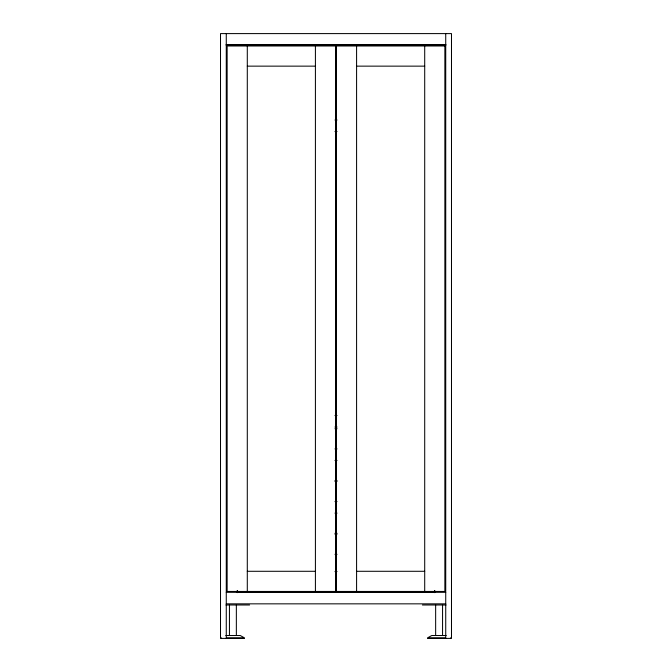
<?xml version="1.0" encoding="UTF-8"?>
<svg xmlns="http://www.w3.org/2000/svg" width="672" height="672" viewBox="0 0 672 672"><rect width="100%" height="100%" fill="white"/><g stroke="black" fill="none" stroke-linecap="round" stroke-linejoin="round"><path stroke-width="1.01" d="M225.985 44.831L446.015 44.831M226.271 45.116L445.729 45.116M247.296 66.142L315.412 66.142M356.588 66.142L424.704 66.142M334.95 120.002L337.05 120.002M334.95 131.519L337.05 131.519M334.95 415.489L337.05 415.489M334.95 427.006L337.05 427.006M334.95 428.736L337.05 428.736M334.95 448.896L337.05 448.896M334.95 460.412L337.05 460.412M334.95 480.572L337.05 480.572M334.95 481.438L337.05 481.438M334.95 501.598L337.05 501.598M334.95 513.122L337.05 513.122M334.95 533.282L337.05 533.282M334.95 534.148L337.05 534.148M334.95 554.308L337.05 554.308M247.296 571.292L315.412 571.292M356.588 571.292L424.704 571.292M334.95 571.586L337.05 571.586M238.367 591.746L433.633 591.746M226.271 592.318L445.729 592.318M226.271 603.842L445.729 603.842M225.943 604.993L249.598 604.993M422.402 604.993L446.057 604.993M225.775 635.519L240.265 635.519L244.415 637.846L227.136 637.846M446.225 635.519L431.735 635.519L427.585 637.846L444.864 637.846M244.415 638.4L220.508 638.4L220.508 33.6L451.492 33.6L451.492 638.4L427.585 638.4M450.626 637.846L450.626 638.4M445.729 33.6L445.729 638.4M442.562 604.993L442.562 635.519M435.649 604.993L435.649 635.519M434.784 590.512L434.784 592.612M434.498 590.512L434.498 592.612M424.704 45.982L424.704 591.452M356.588 45.982L356.588 591.452M315.412 45.982L315.412 591.452M247.296 45.982L247.296 591.452M237.502 590.512L237.502 592.612M237.216 590.512L237.216 592.612M236.351 604.993L236.351 635.519M229.438 604.993L229.438 635.519M226.271 33.6L226.271 638.4M221.374 637.846L221.374 638.4M335.572 45.982L227.136 45.982L227.136 591.452L335.572 591.452L335.572 45.982M444.864 45.982L336.428 45.982L336.428 591.452L444.864 591.452L444.864 45.982"/></g></svg>
